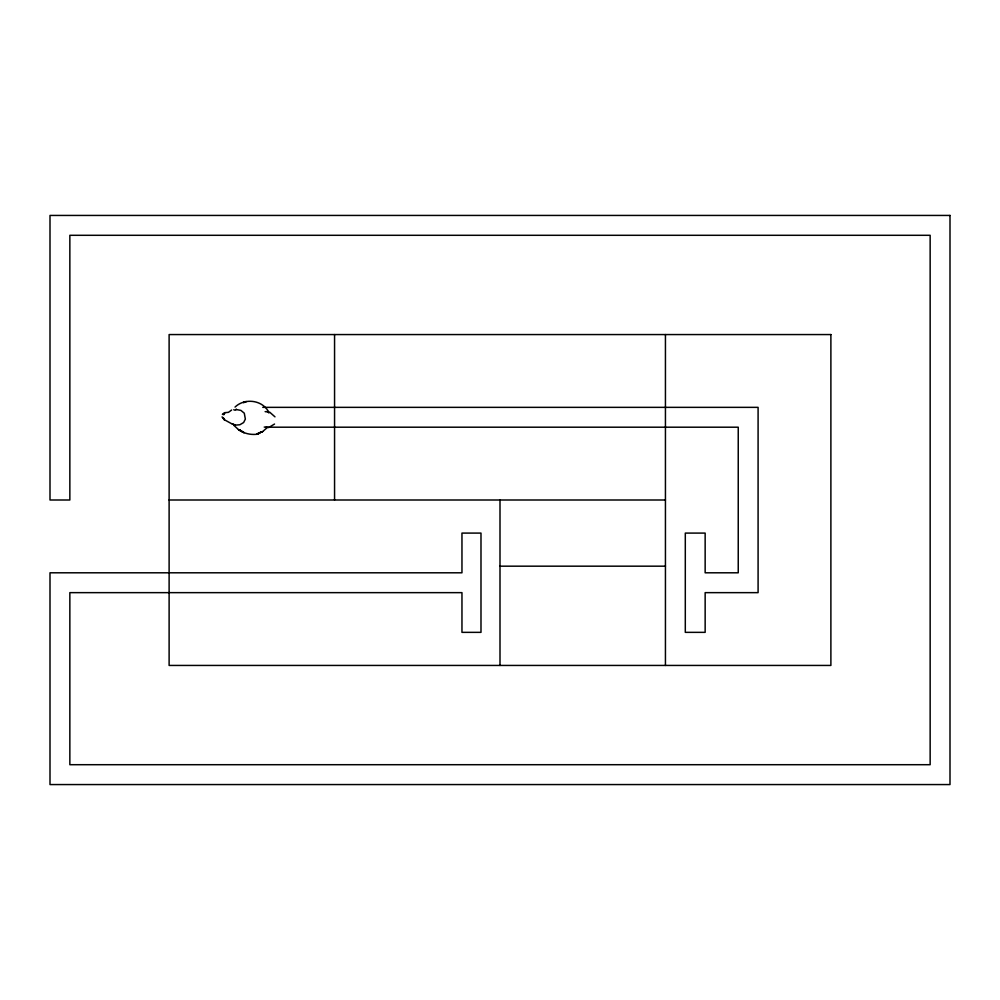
<?xml version="1.0" encoding="UTF-8"?>
<svg xmlns="http://www.w3.org/2000/svg" width="1000" height="1000" viewBox="0 0 1000 1000"><rect width="100%" height="100%" fill="white"/><g stroke="black" fill="none" stroke-linecap="round" stroke-linejoin="round"><path stroke-width="1.5" d="M223.8 414.775L224.725 413.062L222.925 414.538M233.562 424.363L232.438 424.075L235.125 425.138L239.887 424.75L243.625 422.537L245.35 419.1L244.288 413.188L240.9 410.4L235.85 409.462M266.913 427.887L262.613 431.6L257.162 433.85L262.613 431.6L259.275 432.812L258.412 434.087C251.675 435.125 244.55 433.913 238.988 429.837L244.125 432.713L238.487 429.613L233.738 425.225M222.387 414.338L224.638 412.675L228.425 412.35L231.65 410.025M235.025 407.088C244.262 398.15 261.025 399.663 267.938 410.688M274.55 424.038L268.7 427.537L264.212 427.062M262.762 407.35L758.088 407.35L758.088 592.65L705.15 592.65L705.15 632.35L685.3 632.35L685.3 533.088L705.15 533.088L705.15 572.8L738.238 572.8L738.238 427.2L265.887 427.2M169.112 500L665.438 500M500 566.175L665.438 566.175M265.138 411.637L269.625 412.113L274.975 416.85M232.775 424.338L224.325 419.725L222.037 416.938M238.487 429.613L241.775 431.163L238.738 429.725M233.75 409.762L235.125 410.238L236.488 409.288M234.163 424.513L235.162 425.087M222.838 417.512L224.325 419.188L223.863 418.413M267.462 410.812L268.875 412.962M665.438 334.562L665.438 665.438M500 500L500 665.438M334.562 334.562L334.562 500M224.338 418.963L224.325 419.725L224.338 418.963M244.425 402.113L243.487 402.675L246.25 401.538L244.425 402.113M950 215.438L50 215.438L50 500L69.85 500L69.85 235.3L930.15 235.3L930.15 764.7L69.85 764.7L69.85 592.65L461.962 592.65L461.962 632.35L480.988 632.35L480.988 533.088L461.962 533.088L461.962 572.8L50 572.8L50 784.562L950 784.562L950 215.438M830.888 334.562L169.112 334.562L169.112 665.438L830.888 665.438L830.888 334.562"/></g></svg>
